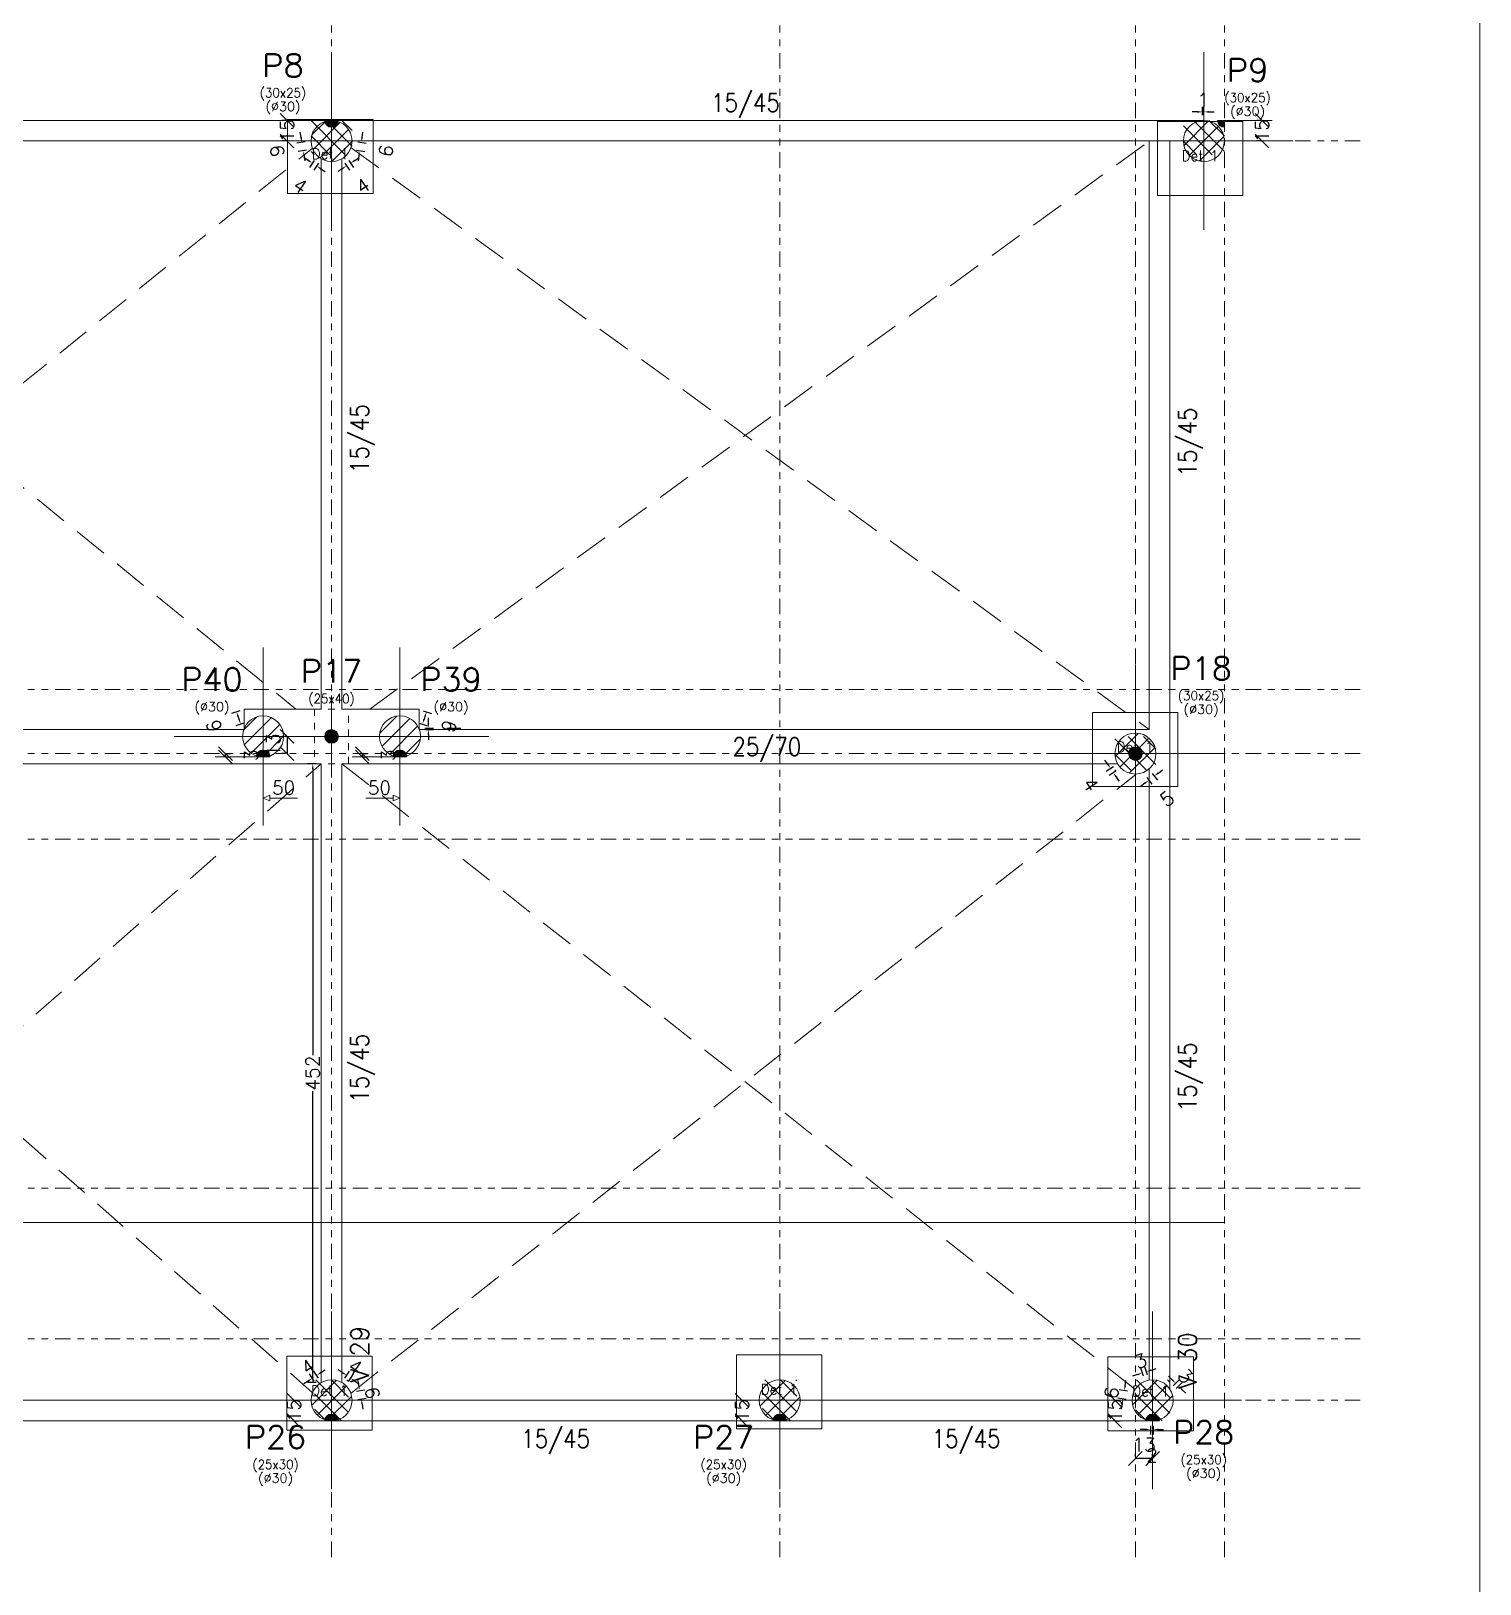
# Model space of a CAD drawing. Header units: metres. Extents: x 0 to 84, y 0 to 59.4.
# Drawn here: x 62.82 to 84, y 16.6 to 39.29 of the extents above; entities that cross this region are included whole.
import ezdxf
from ezdxf.enums import TextEntityAlignment as Align

# ---------------------------------------------------------------- set-up
doc = ezdxf.new("R2010")
doc.units = ezdxf.units.M
for name, pattern in [('CYPE_PUNTO', [0.075, 0, -0.075]), ('CYPE_RAYAPUNTOPUNTO', [0.45, 0.225, -0.075, 0, -0.075, 0, -0.075]), ('TRAZO_HUECO', [0.75, 0.5, -0.25])]:
    doc.linetypes.add(name, pattern=pattern)
doc.layers.get('0').update_dxf_attribs({"lineweight": 0})
for name, color, linetype, lineweight in [('COTA_COTAS', 2, 'Continuous', 0), ('COTA_FORMAS', 3, 'CYPE_RAYAPUNTOPUNTO', 0), ('COTA_TEXTO', 2, 'Continuous', 0), ('CSM_AREA', 5, 'Continuous', 0), ('CSM_LINHAS', 1, 'Continuous', 0), ('LJ_SIMB_ABER', 7, 'Continuous', 0), ('PILAR_BETAO', 2, 'Continuous', 20), ('PILAR_BETAO_APOIADO', 4, 'CYPE_PUNTO', 0), ('PILAR_DIM', 4, 'Continuous', 20), ('PILAR_EIXOS', 1, 'Continuous', 0), ('PILAR_HACH', 4, 'Continuous', 0), ('PILAR_REF', 3, 'Continuous', 20), ('PONTO_FIXO', 1, 'Continuous', 0), ('QUAD_BORDA', 1, 'Continuous', 20), ('QUAD_LIMITES', 2, 'Continuous', 0), ('VIG_DIM_VIGAS', 3, 'Continuous', 15), ('VIG_FACES', 5, 'Continuous', 9), ('VIG_REF_VIGAS', 3, 'Continuous', 15)]:
    doc.layers.add(name, color=color, linetype=linetype, lineweight=lineweight)
doc.styles.add('CYPETXT', font='', dxfattribs={"height": 0.2})
doc.styles.add('CYPETXT_0.3', font='', dxfattribs={"height": 0.2})
doc.styles.get('CYPETXT').set_extended_font_data('romans')
doc.styles.get('CYPETXT_0.3').set_extended_font_data('romans')
doc.dimstyles.new('cype_arrow', dxfattribs={"dimtxt": 0.18, "dimasz": 0.075, "dimexe": 0.075, "dimexo": 0.075, "dimgap": 0, "dimtad": 0, "dimdec": 4, "dimzin": 0, "dimdsep": 46, "dimtxsty": 'CYPETXT_0.3', "dimcen": 0.09, "dimadec": 0, "dimazin": 0, "dimtfac": 1, "dimtdec": 4, "dimtofl": 0, "dimtmove": 2, "dimatfit": 3, "dimfxl": 1, "dimtolj": 1, "dimtzin": 0, "dimarcsym": 0})
doc.dimstyles.new('cype_oblique', dxfattribs={"dimtxt": 0.18, "dimasz": 0.18, "dimexe": 0.075, "dimexo": 0.075, "dimgap": 0, "dimtad": 0, "dimdec": 4, "dimzin": 0, "dimdsep": 46, "dimtxsty": 'CYPETXT_0.3', "dimblk": 'OBLIQUE', "dimtsz": 0.1, "dimcen": 0.09, "dimadec": 0, "dimazin": 0, "dimtfac": 1, "dimtdec": 4, "dimtofl": 0, "dimtmove": 2, "dimatfit": 3, "dimfxl": 1, "dimtolj": 1, "dimtzin": 0, "dimarcsym": 0})

# ---------------------------------------------------------------- blocks, each defined once
blk = doc.blocks.new('Eixos do pilar')
at = {"layer": 'PILAR_EIXOS'}
for p, q in [((0, -0.5), (0, 0.5)), ((-0.5, 0), (0.5, 0))]:
    blk.add_line(p, q, dxfattribs=at)
blk = doc.blocks.new('*D42')
at = {"layer": 'COTA_TEXTO', "color": 0, "lineweight": -2, "transparency": 16777216}
for p, q in [((78.814, 19.502), (78.826, 19.576)), ((78.831, 19.3), (78.708, 19.321)), ((78.851, 19.42), (78.728, 19.441)), ((78.769, 19.234), (78.757, 19.16))]:
    blk.add_line(p, q, dxfattribs=at)
at = {"layer": 'COTA_TEXTO', "color": 0, "transparency": 16777216}
for points in [[(78.757, 19.237), (78.782, 19.232), (78.782, 19.308)], [(78.802, 19.504), (78.826, 19.5), (78.802, 19.428)]]:
    blk.add_solid(points, dxfattribs=at)
at = {"layer": 'Defpoints', "color": 0, "transparency": 16777216}
for p in [(78.802, 19.428), (78.905, 19.288), (78.925, 19.408)]:
    blk.add_point(p, dxfattribs=at)
at = {"layer": 'COTA_TEXTO', "color": 0, "transparency": 16777216, "insert": (78.618, 19.397), "char_height": 0.2, "attachment_point": 5, "rotation": 80.5377, "style": 'CYPETXT_0.3'}
blk.add_mtext('\\A1;6', dxfattribs=at)
blk = doc.blocks.new('*D43')
at = {"layer": 'COTA_TEXTO', "color": 0, "lineweight": -2, "transparency": 16777216}
for p, q in [((79.081, 19.639), (79.042, 19.758)), ((79.141, 19.659), (79.102, 19.778)), ((79.197, 19.73), (79.268, 19.754)), ((78.994, 19.663), (78.923, 19.639))]:
    blk.add_line(p, q, dxfattribs=at)
at = {"layer": 'COTA_TEXTO', "color": 0, "transparency": 16777216}
for points in [[(79.193, 19.742), (79.201, 19.718), (79.125, 19.706)], [(78.99, 19.675), (78.998, 19.651), (79.065, 19.686)]]:
    blk.add_solid(points, dxfattribs=at)
at = {"layer": 'Defpoints', "color": 0, "transparency": 16777216}
for p in [(79.105, 19.568), (79.125, 19.706), (79.165, 19.588)]:
    blk.add_point(p, dxfattribs=at)
at = {"layer": 'COTA_TEXTO', "color": 0, "transparency": 16777216, "insert": (79.04, 19.863), "char_height": 0.2, "attachment_point": 5, "rotation": 18.4349, "style": 'CYPETXT_0.3'}
blk.add_mtext('\\A1;3', dxfattribs=at)
blk = doc.blocks.new('*D44')
at = {"layer": 'COTA_TEXTO', "color": 0, "lineweight": -2, "transparency": 16777216}
for p, q in [((79.13, 28.388), (79.205, 28.288)), ((79.21, 28.448), (79.285, 28.348)), ((79.3, 28.453), (79.36, 28.498)), ((79.1, 28.303), (79.04, 28.258))]:
    blk.add_line(p, q, dxfattribs=at)
at = {"layer": 'COTA_TEXTO', "color": 0, "transparency": 16777216}
for points in [[(79.292, 28.463), (79.307, 28.443), (79.24, 28.408)], [(79.092, 28.313), (79.107, 28.293), (79.16, 28.348)]]:
    blk.add_solid(points, dxfattribs=at)
at = {"layer": 'Defpoints', "color": 0, "transparency": 16777216}
for p in [(79.085, 28.448), (79.165, 28.508), (79.16, 28.348)]:
    blk.add_point(p, dxfattribs=at)
at = {"layer": 'COTA_TEXTO', "color": 0, "transparency": 16777216, "insert": (79.427, 28.076), "char_height": 0.2, "attachment_point": 5, "rotation": 36.8699, "style": 'CYPETXT_0.3'}
blk.add_mtext('\\A1;5', dxfattribs=at)
blk = doc.blocks.new('*D45')
at = {"layer": 'COTA_TEXTO', "color": 0, "lineweight": -2, "transparency": 16777216}
for p, q in [((78.559, 28.581), (78.518, 28.643)), ((78.643, 28.546), (78.539, 28.477)), ((78.683, 28.486), (78.579, 28.417)), ((78.683, 28.396), (78.724, 28.334))]:
    blk.add_line(p, q, dxfattribs=at)
at = {"layer": 'COTA_TEXTO', "color": 0, "transparency": 16777216}
for points in [[(78.57, 28.588), (78.549, 28.574), (78.601, 28.519)], [(78.693, 28.403), (78.672, 28.389), (78.641, 28.459)]]:
    blk.add_solid(points, dxfattribs=at)
at = {"layer": 'Defpoints', "color": 0, "transparency": 16777216}
for p in [(78.601, 28.519), (78.705, 28.588), (78.745, 28.528)]:
    blk.add_point(p, dxfattribs=at)
at = {"layer": 'COTA_TEXTO', "color": 0, "transparency": 16777216, "insert": (78.309, 28.281), "char_height": 0.2, "attachment_point": 5, "rotation": 303.6901, "style": 'CYPETXT_0.3'}
blk.add_mtext('\\A1;4', dxfattribs=at)
blk = doc.blocks.new('*D46')
at = {"layer": 'COTA_TEXTO', "color": 0, "lineweight": -2, "transparency": 16777216}
for p, q in [((67.372, 19.694), (67.31, 19.735)), ((67.407, 19.61), (67.476, 19.714)), ((67.467, 19.57), (67.536, 19.674)), ((67.557, 19.57), (67.619, 19.529))]:
    blk.add_line(p, q, dxfattribs=at)
at = {"layer": 'COTA_TEXTO', "color": 0, "transparency": 16777216}
for points in [[(67.379, 19.704), (67.365, 19.683), (67.434, 19.652)], [(67.564, 19.581), (67.55, 19.56), (67.494, 19.612)]]:
    blk.add_solid(points, dxfattribs=at)
at = {"layer": 'Defpoints', "color": 0, "transparency": 16777216}
for p in [(67.365, 19.548), (67.494, 19.612), (67.425, 19.508)]:
    blk.add_point(p, dxfattribs=at)
at = {"layer": 'COTA_TEXTO', "color": 0, "transparency": 16777216, "insert": (67.561, 19.778), "char_height": 0.2, "attachment_point": 5, "rotation": 326.3099, "style": 'CYPETXT_0.3'}
blk.add_mtext('\\A1;4', dxfattribs=at)
blk = doc.blocks.new('*D47')
at = {"layer": 'COTA_TEXTO', "color": 0, "lineweight": -2, "transparency": 16777216}
for p, q in [((67.616, 19.502), (67.604, 19.576)), ((67.579, 19.42), (67.702, 19.441)), ((67.599, 19.3), (67.722, 19.321)), ((67.661, 19.234), (67.673, 19.16))]:
    blk.add_line(p, q, dxfattribs=at)
at = {"layer": 'COTA_TEXTO', "color": 0, "transparency": 16777216}
for points in [[(67.628, 19.504), (67.604, 19.5), (67.628, 19.428)], [(67.673, 19.237), (67.648, 19.232), (67.648, 19.308)]]:
    blk.add_solid(points, dxfattribs=at)
at = {"layer": 'Defpoints', "color": 0, "transparency": 16777216}
for p in [(67.505, 19.408), (67.525, 19.288), (67.648, 19.308)]:
    blk.add_point(p, dxfattribs=at)
at = {"layer": 'COTA_TEXTO', "color": 0, "transparency": 16777216, "insert": (67.812, 19.397), "char_height": 0.2, "attachment_point": 5, "rotation": 279.4623, "style": 'CYPETXT_0.3'}
blk.add_mtext('\\A1;6', dxfattribs=at)
blk = doc.blocks.new('*D50')
at = {"layer": 'COTA_TEXTO', "color": 0, "lineweight": -2, "transparency": 16777216}
for p, q in [((66.873, 19.57), (66.811, 19.529)), ((66.963, 19.57), (66.894, 19.674)), ((67.023, 19.61), (66.954, 19.714)), ((67.058, 19.694), (67.12, 19.735))]:
    blk.add_line(p, q, dxfattribs=at)
at = {"layer": 'COTA_TEXTO', "color": 0, "transparency": 16777216}
for points in [[(66.866, 19.581), (66.88, 19.56), (66.936, 19.612)], [(67.051, 19.704), (67.065, 19.683), (66.996, 19.652)]]:
    blk.add_solid(points, dxfattribs=at)
at = {"layer": 'Defpoints', "color": 0, "transparency": 16777216}
for p in [(66.996, 19.652), (67.065, 19.548), (67.005, 19.508)]:
    blk.add_point(p, dxfattribs=at)
at = {"layer": 'COTA_TEXTO', "color": 0, "transparency": 16777216, "insert": (66.869, 19.778), "char_height": 0.2, "attachment_point": 5, "rotation": 33.6901, "style": 'CYPETXT_0.3'}
blk.add_mtext('\\A1;4', dxfattribs=at)
blk = doc.blocks.new('*D51')
at = {"layer": 'COTA_TEXTO', "color": 0, "lineweight": -2, "transparency": 16777216}
for p, q in [((66.99, 28.588), (66.865, 28.588)), ((66.94, 28.513), (66.94, 24.329)), ((66.94, 19.623), (66.94, 23.807)), ((66.99, 19.548), (66.865, 19.548))]:
    blk.add_line(p, q, dxfattribs=at)
at = {"layer": 'COTA_TEXTO', "color": 0, "transparency": 16777216}
for points in [[(66.928, 28.513), (66.953, 28.513), (66.94, 28.588)], [(66.928, 19.623), (66.953, 19.623), (66.94, 19.548)]]:
    blk.add_solid(points, dxfattribs=at)
at = {"layer": 'Defpoints', "color": 0, "transparency": 16777216}
for p in [(66.94, 28.588), (67.065, 28.588), (67.065, 19.548)]:
    blk.add_point(p, dxfattribs=at)
at = {"layer": 'COTA_TEXTO', "color": 0, "transparency": 16777216, "insert": (66.94, 24.068), "char_height": 0.2, "attachment_point": 5, "rotation": 90, "style": 'CYPETXT_0.3'}
blk.add_mtext('\\A1;452', dxfattribs=at)
blk = doc.blocks.new('*D123')
at = {"layer": 'COTA_TEXTO', "color": 0, "lineweight": -2, "transparency": 16777216}
for p, q in [((66.873, 37.405), (66.811, 37.447)), ((66.963, 37.405), (66.894, 37.301)), ((67.023, 37.365), (66.954, 37.261)), ((67.058, 37.282), (67.12, 37.241))]:
    blk.add_line(p, q, dxfattribs=at)
at = {"layer": 'COTA_TEXTO', "color": 0, "transparency": 16777216}
for points in [[(66.88, 37.416), (66.866, 37.395), (66.936, 37.364)], [(67.065, 37.293), (67.051, 37.272), (66.996, 37.324)]]:
    blk.add_solid(points, dxfattribs=at)
at = {"layer": 'Defpoints', "color": 0, "transparency": 16777216}
for p in [(67.005, 37.468), (66.936, 37.364), (67.065, 37.428)]:
    blk.add_point(p, dxfattribs=at)
at = {"layer": 'COTA_TEXTO', "color": 0, "transparency": 16777216, "insert": (66.758, 37.032), "char_height": 0.2, "attachment_point": 5, "rotation": 326.3099, "style": 'CYPETXT_0.3'}
blk.add_mtext('\\A1;4', dxfattribs=at)
blk = doc.blocks.new('*D124')
at = {"layer": 'COTA_TEXTO', "color": 0, "lineweight": -2, "transparency": 16777216}
for p, q in [((66.831, 37.676), (66.708, 37.655)), ((66.769, 37.741), (66.757, 37.815)), ((66.851, 37.556), (66.728, 37.535)), ((66.814, 37.473), (66.826, 37.399))]:
    blk.add_line(p, q, dxfattribs=at)
at = {"layer": 'COTA_TEXTO', "color": 0, "transparency": 16777216}
for points in [[(66.782, 37.743), (66.757, 37.739), (66.782, 37.667)], [(66.826, 37.475), (66.802, 37.471), (66.802, 37.547)]]:
    blk.add_solid(points, dxfattribs=at)
at = {"layer": 'Defpoints', "color": 0, "transparency": 16777216}
for p in [(66.782, 37.667), (66.905, 37.688), (66.925, 37.568)]:
    blk.add_point(p, dxfattribs=at)
at = {"layer": 'COTA_TEXTO', "color": 0, "transparency": 16777216, "insert": (66.419, 37.545), "char_height": 0.2, "attachment_point": 5, "rotation": 279.4623, "style": 'CYPETXT_0.3'}
blk.add_mtext('\\A1;6', dxfattribs=at)
blk = doc.blocks.new('*D127')
at = {"layer": 'COTA_TEXTO', "color": 0, "lineweight": -2, "transparency": 16777216}
for p, q in [((65.874, 29.364), (65.755, 29.325)), ((65.863, 29.24), (65.85, 29.277)), ((65.934, 29.184), (65.815, 29.145))]:
    blk.add_line(p, q, dxfattribs=at)
at = {"layer": 'COTA_TEXTO', "color": 0, "transparency": 16777216}
for points in [[(65.862, 29.281), (65.838, 29.273), (65.826, 29.348)], [(65.875, 29.243), (65.851, 29.236), (65.886, 29.168)]]:
    blk.add_solid(points, dxfattribs=at)
at = {"layer": 'Defpoints', "color": 0, "transparency": 16777216}
for p in [(65.826, 29.348), (65.945, 29.388), (66.005, 29.208)]:
    blk.add_point(p, dxfattribs=at)
at = {"layer": 'COTA_TEXTO', "color": 0, "transparency": 16777216, "insert": (65.498, 29.139), "char_height": 0.2, "attachment_point": 5, "rotation": 288.4349, "style": 'CYPETXT_0.3'}
blk.add_mtext('\\A1;9', dxfattribs=at)
blk = doc.blocks.new('*D130')
at = {"layer": 'COTA_TEXTO', "color": 0, "lineweight": -2, "transparency": 16777216}
for p, q in [((67.599, 37.676), (67.722, 37.655)), ((67.661, 37.741), (67.673, 37.815)), ((67.579, 37.556), (67.702, 37.535)), ((67.616, 37.473), (67.604, 37.399))]:
    blk.add_line(p, q, dxfattribs=at)
at = {"layer": 'COTA_TEXTO', "color": 0, "transparency": 16777216}
for points in [[(67.648, 37.743), (67.673, 37.739), (67.648, 37.667)], [(67.604, 37.475), (67.628, 37.471), (67.628, 37.547)]]:
    blk.add_solid(points, dxfattribs=at)
at = {"layer": 'Defpoints', "color": 0, "transparency": 16777216}
for p in [(67.525, 37.688), (67.505, 37.568), (67.628, 37.547)]:
    blk.add_point(p, dxfattribs=at)
at = {"layer": 'COTA_TEXTO', "color": 0, "transparency": 16777216, "insert": (68.011, 37.545), "char_height": 0.2, "attachment_point": 5, "rotation": 80.5377, "style": 'CYPETXT_0.3'}
blk.add_mtext('\\A1;6', dxfattribs=at)
blk = doc.blocks.new('*D131')
at = {"layer": 'COTA_TEXTO', "color": 0, "lineweight": -2, "transparency": 16777216}
for p, q in [((67.557, 37.405), (67.619, 37.447)), ((67.372, 37.282), (67.31, 37.241)), ((67.407, 37.365), (67.476, 37.261)), ((67.467, 37.405), (67.536, 37.301))]:
    blk.add_line(p, q, dxfattribs=at)
at = {"layer": 'COTA_TEXTO', "color": 0, "transparency": 16777216}
for points in [[(67.365, 37.293), (67.379, 37.272), (67.434, 37.324)], [(67.55, 37.416), (67.564, 37.395), (67.494, 37.364)]]:
    blk.add_solid(points, dxfattribs=at)
at = {"layer": 'Defpoints', "color": 0, "transparency": 16777216}
for p in [(67.425, 37.468), (67.365, 37.428), (67.434, 37.324)]:
    blk.add_point(p, dxfattribs=at)
at = {"layer": 'COTA_TEXTO', "color": 0, "transparency": 16777216, "insert": (67.672, 37.032), "char_height": 0.2, "attachment_point": 5, "rotation": 33.6901, "style": 'CYPETXT_0.3'}
blk.add_mtext('\\A1;4', dxfattribs=at)
blk = doc.blocks.new('*D132')
at = {"layer": 'COTA_TEXTO', "color": 0, "lineweight": -2, "transparency": 16777216}
for p, q in [((68.556, 29.364), (68.675, 29.325)), ((68.58, 29.277), (68.567, 29.24)), ((68.496, 29.184), (68.615, 29.145))]:
    blk.add_line(p, q, dxfattribs=at)
at = {"layer": 'COTA_TEXTO', "color": 0, "transparency": 16777216}
for points in [[(68.568, 29.281), (68.592, 29.273), (68.604, 29.348)], [(68.555, 29.243), (68.579, 29.236), (68.544, 29.168)]]:
    blk.add_solid(points, dxfattribs=at)
at = {"layer": 'Defpoints', "color": 0, "transparency": 16777216}
for p in [(68.485, 29.388), (68.425, 29.208), (68.544, 29.168)]:
    blk.add_point(p, dxfattribs=at)
at = {"layer": 'COTA_TEXTO', "color": 0, "transparency": 16777216, "insert": (68.932, 29.139), "char_height": 0.2, "attachment_point": 5, "rotation": 71.5651, "style": 'CYPETXT_0.3'}
blk.add_mtext('\\A1;9', dxfattribs=at)
blk = doc.blocks.new('*D133')
at = {"layer": 'COTA_TEXTO', "color": 0, "lineweight": -2, "transparency": 16777216}
for p, q in [((68.58, 29.107895), (68.705, 29.107895)), ((68.58, 29.087895), (68.705, 29.087895)), ((68.63, 29.182895), (68.63, 29.257895)), ((68.63, 29.012895), (68.63, 28.937895))]:
    blk.add_line(p, q, dxfattribs=at)
at = {"layer": 'COTA_TEXTO', "color": 0, "transparency": 16777216}
for points in [[(68.6175, 29.182895), (68.6425, 29.182895), (68.63, 29.107895)], [(68.6175, 29.012895), (68.6425, 29.012895), (68.63, 29.087895)]]:
    blk.add_solid(points, dxfattribs=at)
at = {"layer": 'Defpoints', "color": 0, "transparency": 16777216}
for p in [(68.505, 29.107895), (68.505, 29.087895), (68.63, 29.087895)]:
    blk.add_point(p, dxfattribs=at)
at = {"layer": 'COTA_TEXTO', "color": 0, "transparency": 16777216, "insert": (69.005, 29.097895), "char_height": 0.2, "attachment_point": 5, "rotation": 90, "style": 'CYPETXT_0.3'}
blk.add_mtext('\\A1;1', dxfattribs=at)
blk = doc.blocks.new('*D142')
at = {"layer": 'COTA_TEXTO', "color": 0, "lineweight": -2, "transparency": 16777216}
for p, q in [((79.11, 18.863), (79.035, 18.863)), ((79.185, 18.913), (79.185, 18.788)), ((79.225, 18.913), (79.225, 18.788)), ((79.3, 18.863), (79.375, 18.863))]:
    blk.add_line(p, q, dxfattribs=at)
at = {"layer": 'COTA_TEXTO', "color": 0, "transparency": 16777216}
for points in [[(79.11, 18.875), (79.11, 18.85), (79.185, 18.863)], [(79.3, 18.875), (79.3, 18.85), (79.225, 18.863)]]:
    blk.add_solid(points, dxfattribs=at)
at = {"layer": 'Defpoints', "color": 0, "transparency": 16777216}
for p in [(79.185, 18.988), (79.225, 18.988), (79.225, 18.863)]:
    blk.add_point(p, dxfattribs=at)
at = {"layer": 'COTA_TEXTO', "color": 0, "transparency": 16777216, "insert": (79.205, 18.485), "char_height": 0.2, "attachment_point": 5, "style": 'CYPETXT_0.3'}
blk.add_mtext('\\A1;2', dxfattribs=at)
blk = doc.blocks.new('*D143')
at = {"layer": 'COTA_TEXTO', "color": 0, "lineweight": -2, "transparency": 16777216}
for p, q in [((79.5, 19.589), (79.447, 19.642)), ((79.518, 19.501), (79.606, 19.589)), ((79.558, 19.461), (79.646, 19.549)), ((79.646, 19.443), (79.699, 19.39))]:
    blk.add_line(p, q, dxfattribs=at)
at = {"layer": 'COTA_TEXTO', "color": 0, "transparency": 16777216}
for points in [[(79.509, 19.598), (79.492, 19.58), (79.553, 19.536)], [(79.655, 19.452), (79.638, 19.434), (79.593, 19.496)]]:
    blk.add_solid(points, dxfattribs=at)
at = {"layer": 'Defpoints', "color": 0, "transparency": 16777216}
for p in [(79.553, 19.536), (79.465, 19.448), (79.505, 19.408)]:
    blk.add_point(p, dxfattribs=at)
at = {"layer": 'COTA_TEXTO', "color": 0, "transparency": 16777216, "insert": (79.698, 19.641), "char_height": 0.2, "attachment_point": 5, "rotation": 315, "style": 'CYPETXT_0.3'}
blk.add_mtext('\\A1;3', dxfattribs=at)
blk = doc.blocks.new('*D144')
at = {"layer": 'COTA_TEXTO', "color": 0, "lineweight": -2, "transparency": 16777216}
for p, q in [((79.945, 38.062895), (79.945, 38.187895)), ((79.965, 38.062895), (79.965, 38.187895)), ((79.87, 38.112895), (79.795, 38.112895)), ((80.04, 38.112895), (80.115, 38.112895))]:
    blk.add_line(p, q, dxfattribs=at)
at = {"layer": 'COTA_TEXTO', "color": 0, "transparency": 16777216}
for points in [[(79.87, 38.125395), (79.87, 38.100395), (79.945, 38.112895)], [(80.04, 38.125395), (80.04, 38.100395), (79.965, 38.112895)]]:
    blk.add_solid(points, dxfattribs=at)
at = {"layer": 'Defpoints', "color": 0, "transparency": 16777216}
for p in [(79.945, 38.112895), (79.945, 37.987895), (79.965, 37.987895)]:
    blk.add_point(p, dxfattribs=at)
at = {"layer": 'COTA_TEXTO', "color": 0, "transparency": 16777216, "insert": (79.955, 38.287895), "char_height": 0.2, "attachment_point": 5, "style": 'CYPETXT_0.3'}
blk.add_mtext('\\A1;1', dxfattribs=at)
blk = doc.blocks.new('Ponto fixo Cantos')
at = {"layer": 'PONTO_FIXO'}
h = blk.add_hatch(color=256, dxfattribs=at)
edge = h.paths.add_edge_path(flags=0)
edge.add_line((0, 0), (0.001, 0))
edge.add_arc((0, 0), 0.001, 0, 90)
edge.add_line((0, 0.001), (0, 0))
for p, q in [((0, 0.001), (0, 0)), ((0, 0), (0.001, 0))]:
    blk.add_line(p, q, dxfattribs=at)
blk.add_arc((0, 0), 0.001, 0, 90, dxfattribs=at)
blk = doc.blocks.new('*D156')
at = {"layer": 'COTA_COTAS', "color": 0, "lineweight": -2, "transparency": 16777216}
for p, q in [((80.915, 37.888), (80.715, 38.088)), ((80.79, 37.988), (80.74, 37.988)), ((80.815, 37.988), (80.815, 37.988)), ((80.915, 37.588), (80.715, 37.788)), ((80.79, 37.688), (80.74, 37.688)), ((80.815, 37.688), (80.815, 37.688))]:
    blk.add_line(p, q, dxfattribs=at)
at = {"layer": 'Defpoints', "color": 0, "transparency": 16777216}
for p in [(80.865, 37.988), (80.815, 37.688), (80.865, 37.688)]:
    blk.add_point(p, dxfattribs=at)
at = {"layer": 'COTA_COTAS', "color": 0, "transparency": 16777216, "insert": (80.815, 37.838), "char_height": 0.2, "attachment_point": 5, "rotation": 90, "style": 'CYPETXT_0.3'}
blk.add_mtext('\\A1;15', dxfattribs=at)
blk = doc.blocks.new('_OBLIQUE')
at = {"color": 0, "linetype": 'ByBlock', "lineweight": -2}
blk.add_line((-0.5, -0.5), (0.5, 0.5), dxfattribs=at)
blk = doc.blocks.new('Ponto fixo face')
at = {"layer": 'PONTO_FIXO'}
h = blk.add_hatch(color=256, dxfattribs=at)
edge = h.paths.add_edge_path(flags=0)
edge.add_line((0, 0), (0.001, 0))
edge.add_arc((0, 0), 0.001, 0, 180)
edge.add_line((-0.001, 0), (0, 0))
for p, q in [((-0.001, 0), (0, 0)), ((0, 0), (0.001, 0))]:
    blk.add_line(p, q, dxfattribs=at)
blk.add_arc((0, 0), 0.001, 0, 180, dxfattribs=at)
blk = doc.blocks.new('*D166')
at = {"layer": 'COTA_COTAS', "color": 0, "lineweight": -2, "transparency": 16777216}
for p, q in [((66.665, 37.888), (66.465, 38.088)), ((66.54, 37.988), (66.49, 37.988)), ((66.565, 37.988), (66.565, 37.988)), ((66.665, 37.588), (66.465, 37.788)), ((66.54, 37.688), (66.49, 37.688)), ((66.565, 37.688), (66.565, 37.688))]:
    blk.add_line(p, q, dxfattribs=at)
at = {"layer": 'Defpoints', "color": 0, "transparency": 16777216}
for p in [(66.615, 37.988), (66.565, 37.688), (66.615, 37.688)]:
    blk.add_point(p, dxfattribs=at)
at = {"layer": 'COTA_COTAS', "color": 0, "transparency": 16777216, "insert": (66.565, 37.838), "char_height": 0.2, "attachment_point": 5, "rotation": 90, "style": 'CYPETXT_0.3'}
blk.add_mtext('\\A1;15', dxfattribs=at)
blk = doc.blocks.new('*D169')
at = {"layer": 'COTA_COTAS', "color": 0, "lineweight": -2, "transparency": 16777216}
for p, q in [((78.865, 18.337895), (79.065, 18.537895)), ((78.965, 18.462895), (78.965, 18.512895)), ((79.215, 18.437895), (78.965, 18.437895)), ((79.115, 18.337895), (79.315, 18.537895)), ((79.215, 18.462895), (79.215, 18.512895))]:
    blk.add_line(p, q, dxfattribs=at)
at = {"layer": 'Defpoints', "color": 0, "transparency": 16777216}
for p in [(78.965, 18.437895), (78.965, 18.387895), (79.215, 18.387895)]:
    blk.add_point(p, dxfattribs=at)
at = {"layer": 'COTA_COTAS', "color": 0, "transparency": 16777216, "insert": (79.09, 18.637895), "char_height": 0.2, "attachment_point": 5, "style": 'CYPETXT_0.3'}
blk.add_mtext('\\A1;13', dxfattribs=at)
blk = doc.blocks.new('*D170')
at = {"layer": 'COTA_COTAS', "color": 0, "lineweight": -2, "transparency": 16777216}
for p, q in [((78.765, 19.188), (78.565, 19.388)), ((78.665, 19.288), (78.665, 19.288)), ((78.69, 19.288), (78.74, 19.288)), ((78.765, 18.888), (78.565, 19.088)), ((78.665, 18.988), (78.665, 18.988)), ((78.69, 18.988), (78.74, 18.988))]:
    blk.add_line(p, q, dxfattribs=at)
at = {"layer": 'Defpoints', "color": 0, "transparency": 16777216}
for p in [(78.615, 19.288), (78.665, 19.288), (78.615, 18.988)]:
    blk.add_point(p, dxfattribs=at)
at = {"layer": 'COTA_COTAS', "color": 0, "transparency": 16777216, "insert": (78.665, 19.138), "char_height": 0.2, "attachment_point": 5, "rotation": 90, "style": 'CYPETXT_0.3'}
blk.add_mtext('\\A1;15', dxfattribs=at)
blk = doc.blocks.new('*D171')
at = {"layer": 'COTA_COTAS', "color": 0, "lineweight": -2, "transparency": 16777216}
for p, q in [((73.315, 19.188), (73.115, 19.388)), ((73.215, 19.288), (73.215, 19.288)), ((73.24, 19.288), (73.29, 19.288)), ((73.315, 18.888), (73.115, 19.088)), ((73.215, 18.988), (73.215, 18.988)), ((73.24, 18.988), (73.29, 18.988))]:
    blk.add_line(p, q, dxfattribs=at)
at = {"layer": 'Defpoints', "color": 0, "transparency": 16777216}
for p in [(73.165, 19.288), (73.215, 19.288), (73.165, 18.988)]:
    blk.add_point(p, dxfattribs=at)
at = {"layer": 'COTA_COTAS', "color": 0, "transparency": 16777216, "insert": (73.215, 19.138), "char_height": 0.2, "attachment_point": 5, "rotation": 90, "style": 'CYPETXT_0.3'}
blk.add_mtext('\\A1;15', dxfattribs=at)
blk = doc.blocks.new('*D172')
at = {"layer": 'COTA_COTAS', "color": 0, "lineweight": -2, "transparency": 16777216}
for p, q in [((66.765, 19.188), (66.565, 19.388)), ((66.665, 19.288), (66.665, 19.288)), ((66.69, 19.288), (66.74, 19.288)), ((66.765, 18.888), (66.565, 19.088)), ((66.665, 18.988), (66.665, 18.988)), ((66.69, 18.988), (66.74, 18.988))]:
    blk.add_line(p, q, dxfattribs=at)
at = {"layer": 'Defpoints', "color": 0, "transparency": 16777216}
for p in [(66.615, 19.288), (66.665, 19.288), (66.615, 18.988)]:
    blk.add_point(p, dxfattribs=at)
at = {"layer": 'COTA_COTAS', "color": 0, "transparency": 16777216, "insert": (66.665, 19.138), "char_height": 0.2, "attachment_point": 5, "rotation": 90, "style": 'CYPETXT_0.3'}
blk.add_mtext('\\A1;15', dxfattribs=at)
blk = doc.blocks.new('Ponto fixo Centro')
at = {"layer": 'PONTO_FIXO'}
h = blk.add_hatch(color=256, dxfattribs=at)
edge = h.paths.add_edge_path(flags=0)
edge.add_arc((0, 0), 0.001, 0, 360)
blk.add_circle((0, 0), 0.001, dxfattribs=at)
blk = doc.blocks.new('*D180')
at = {"layer": 'COTA_COTAS', "color": 0, "lineweight": -2, "transparency": 16777216}
for p, q in [((66.665, 28.887895), (66.465, 29.087895)), ((66.665, 28.637895), (66.465, 28.837895)), ((66.54, 28.987895), (66.49, 28.987895)), ((66.565, 28.987895), (66.565, 28.737895)), ((66.54, 28.737895), (66.49, 28.737895))]:
    blk.add_line(p, q, dxfattribs=at)
at = {"layer": 'Defpoints', "color": 0, "transparency": 16777216}
for p in [(66.615, 28.987895), (66.565, 28.737895), (66.615, 28.737895)]:
    blk.add_point(p, dxfattribs=at)
at = {"layer": 'COTA_COTAS', "color": 0, "transparency": 16777216, "insert": (66.365, 28.862895), "char_height": 0.2, "attachment_point": 5, "rotation": 90, "style": 'CYPETXT_0.3'}
blk.add_mtext('\\A1;13', dxfattribs=at)
blk = doc.blocks.new('*D187')
at = {"layer": 'COTA_COTAS', "color": 0, "lineweight": -2, "transparency": 16777216}
for p, q in [((67.765, 28.638), (67.565, 28.838)), ((67.765, 28.588), (67.565, 28.788)), ((67.665, 28.688), (67.665, 28.738)), ((67.69, 28.738), (67.74, 28.738)), ((67.69, 28.688), (67.74, 28.688))]:
    blk.add_line(p, q, dxfattribs=at)
at = {"layer": 'Defpoints', "color": 0, "transparency": 16777216}
for p in [(67.615, 28.738), (67.615, 28.688), (67.665, 28.738)]:
    blk.add_point(p, dxfattribs=at)
at = {"layer": 'COTA_COTAS', "color": 0, "transparency": 16777216, "insert": (68.043, 28.713), "char_height": 0.2, "attachment_point": 5, "rotation": 90, "style": 'CYPETXT_0.3'}
blk.add_mtext('\\A1;3', dxfattribs=at)
blk = doc.blocks.new('*D188')
at = {"layer": 'COTA_COTAS', "color": 0, "lineweight": -2, "transparency": 16777216}
for p, q in [((65.765, 28.638), (65.565, 28.838)), ((65.765, 28.588), (65.565, 28.788)), ((65.665, 28.688), (65.665, 28.738)), ((65.69, 28.738), (65.74, 28.738)), ((65.69, 28.688), (65.74, 28.688))]:
    blk.add_line(p, q, dxfattribs=at)
at = {"layer": 'Defpoints', "color": 0, "transparency": 16777216}
for p in [(65.615, 28.738), (65.615, 28.688), (65.665, 28.738)]:
    blk.add_point(p, dxfattribs=at)
at = {"layer": 'COTA_COTAS', "color": 0, "transparency": 16777216, "insert": (66.043, 28.713), "char_height": 0.2, "attachment_point": 5, "rotation": 90, "style": 'CYPETXT_0.3'}
blk.add_mtext('\\A1;3', dxfattribs=at)

msp = doc.modelspace()

# ---------------------------------------------------------------- linework, layer by layer
at = {"layer": 'COTA_COTAS'}
for p, q in [((67.215, 37.98789), (66.515, 37.98789)), ((80.265, 37.98789), (80.965, 37.98789)), ((67.215, 28.9879), (66.515, 28.9879)), ((66.215, 28.6879), (65.515, 28.6879)), ((66.215, 28.6879), (66.215, 27.9879)), ((68.215, 28.6879), (67.515, 28.6879)), ((68.215, 28.6879), (68.215, 27.9879)), ((67.215, 18.98789), (66.515, 18.98789)), ((73.765, 18.98789), (73.065, 18.98789)), ((79.215, 18.98789), (78.515, 18.98789)), ((79.215, 18.98789), (79.215, 18.28789))]:
    msp.add_line(p, q, dxfattribs=at)
for points in [[(66.715, 28.0879), (66.315, 28.0879), (66.315, 28.1279), (66.215, 28.0879), (66.315, 28.0479), (66.315, 28.0879)], [(67.715, 28.0879), (68.115, 28.0879), (68.115, 28.0479), (68.215, 28.0879), (68.115, 28.1279), (68.115, 28.0879)]]:
    msp.add_lwpolyline(points, dxfattribs=at)
at = {"layer": 'COTA_FORMAS'}
for p, q in [((67.215, 16.99789), (67.215, 40.9879)), ((73.765, 16.99789), (73.765, 40.9879)), ((78.965, 16.99789), (78.965, 40.9879)), ((80.265, 16.99789), (80.265, 40.9879)), ((2.275, 37.68789), (82.265, 37.68789)), ((2.275, 29.67589), (82.265, 29.67589)), ((2.275, 28.7379), (82.265, 28.7379)), ((2.275, 27.4879), (82.265, 27.4879)), ((2.275, 22.38789), (82.265, 22.38789)), ((2.275, 20.1879), (82.265, 20.1879)), ((2.275, 19.28789), (82.265, 19.28789))]:
    msp.add_line(p, q, dxfattribs=at)
at = {"layer": 'CSM_AREA', "lineweight": 9}
for points in [[(66.571, 36.91989), (67.821, 36.91989), (67.821, 38.00189), (66.571, 38.00189), (66.571, 36.91989)], [(79.285, 36.8919), (80.535, 36.8919), (80.535, 37.97389), (79.285, 37.97389), (79.285, 36.8919)], [(78.335, 28.25589), (79.585, 28.25589), (79.585, 29.33789), (78.335, 29.33789), (78.335, 28.25589)], [(66.561, 18.8499), (67.811, 18.8499), (67.811, 19.9319), (66.561, 19.9319), (66.561, 18.8499)], [(73.133, 18.86989), (74.383, 18.86989), (74.383, 19.9519), (73.133, 19.9519), (73.133, 18.86989)], [(78.563, 18.8419), (79.813, 18.8419), (79.813, 19.9239), (78.563, 19.9239), (78.563, 18.8419)]]:
    msp.add_lwpolyline(points, close=True, dxfattribs=at)
at = {"layer": 'CSM_LINHAS', "lineweight": 9}
for p, q in [((67.215, 37.68789), (67.215, 38.9879)), ((79.965, 37.68789), (79.965, 38.9879)), ((67.215, 37.68789), (65.915, 37.68789)), ((67.215, 37.68789), (68.515, 37.68789)), ((67.215, 37.68789), (67.215, 36.38789)), ((79.965, 37.68789), (78.665, 37.68789)), ((79.965, 37.68789), (81.265, 37.68789)), ((79.965, 37.68789), (79.965, 36.38789)), ((66.215, 28.9879), (66.215, 30.2879)), ((68.215, 28.9879), (68.215, 30.2879)), ((78.965, 28.7379), (78.965, 30.0379)), ((66.215, 28.9879), (64.915, 28.9879)), ((66.215, 28.9879), (67.515, 28.9879)), ((66.215, 28.9879), (66.215, 27.6879)), ((68.215, 28.9879), (66.915, 28.9879)), ((68.215, 28.9879), (69.515, 28.9879)), ((68.215, 28.9879), (68.215, 27.6879)), ((78.965, 28.7379), (77.665, 28.7379)), ((78.965, 28.7379), (80.265, 28.7379)), ((78.965, 28.7379), (78.965, 27.43789)), ((13.7729, 21.8879), (80.265, 21.8879)), ((67.215, 19.28789), (67.215, 20.5879)), ((73.765, 19.28789), (73.765, 20.5879)), ((79.215, 19.28789), (79.215, 20.5879)), ((67.215, 19.28789), (65.915, 19.28789)), ((67.215, 19.28789), (68.515, 19.28789)), ((67.215, 19.28789), (67.215, 17.98789)), ((73.765, 19.28789), (72.465, 19.28789)), ((73.765, 19.28789), (75.065, 19.28789)), ((73.765, 19.28789), (73.765, 17.98789)), ((79.215, 19.28789), (77.915, 19.28789)), ((79.215, 19.28789), (80.515, 19.28789)), ((79.215, 19.28789), (79.215, 17.98789))]:
    msp.add_line(p, q, dxfattribs=at)
at = {"layer": 'LJ_SIMB_ABER', "linetype": 'TRAZO_HUECO'}
for p, q in [((67.77663, 29.3879), (79.165, 37.68788)), ((56.50888, 37.65229), (66.69523, 29.3879)), ((56.83477, 29.3879), (66.93078, 37.579)), ((67.50114, 37.58866), (79.165, 29.08789)), ((56.465, 28.58789), (66.93228, 19.40433)), ((56.69246, 19.48746), (67.065, 28.58789)), ((67.365, 28.58789), (78.96141, 19.44835)), ((67.49975, 19.3941), (78.96797, 28.43261))]:
    msp.add_line(p, q, dxfattribs=at)
at = {"layer": 'PILAR_BETAO'}
for centre in [(67.215, 37.68789), (79.965, 37.68789), (66.215, 28.9879), (68.215, 28.9879), (78.965, 28.7379), (67.215, 19.28789), (73.765, 19.28789), (79.215, 19.28789)]:
    msp.add_circle(centre, 0.3, dxfattribs=at)
at = {"layer": 'PILAR_BETAO_APOIADO'}
msp.add_lwpolyline([(66.965, 28.58789), (67.465, 28.58789), (67.465, 29.3879), (66.965, 29.3879), (66.965, 28.58789)], close=True, dxfattribs=at)
at = {"layer": 'PILAR_HACH'}
for p, q in [((67.41482, 37.4879), (66.915, 37.98772)), ((66.92891, 37.77571), (67.12719, 37.97399)), ((66.94487, 37.56539), (67.33751, 37.95803)), ((67.515, 37.61399), (67.1411, 37.98789)), ((67.515, 37.84027), (67.36737, 37.98789)), ((80.08618, 37.4879), (79.665, 37.90907)), ((79.67508, 37.62425), (80.02865, 37.97781)), ((79.75548, 37.47837), (80.17452, 37.89742)), ((80.265, 37.53535), (79.81245, 37.98789)), ((80.265, 37.76162), (80.03873, 37.98789)), ((67.18855, 37.4879), (66.915, 37.76145)), ((67.0468, 37.44105), (67.46185, 37.8561)), ((67.22085, 37.38882), (67.51407, 37.68205)), ((79.8599, 37.4879), (79.665, 37.6828)), ((79.90135, 37.39798), (80.25492, 37.75154)), ((66.96228, 37.4879), (66.915, 37.53517)), ((65.93234, 29.08582), (66.11708, 29.27056)), ((67.9233, 29.04031), (68.16259, 29.27959)), ((65.94261, 28.86981), (66.33308, 29.26028)), ((66.04237, 28.7433), (66.45959, 29.16052)), ((67.95492, 28.84566), (68.35724, 29.24797)), ((68.06653, 28.73099), (68.4719, 29.13636)), ((66.21348, 28.68813), (66.51476, 28.98941)), ((68.25624, 28.69443), (68.50847, 28.94665)), ((79.13011, 28.4879), (78.665, 28.95301)), ((78.67092, 28.7005), (79.0024, 29.03197)), ((78.74028, 28.54358), (79.15932, 28.96262)), ((79.265, 28.57928), (78.85639, 28.9879)), ((78.87511, 28.45213), (79.25076, 28.82779)), ((79.265, 28.80556), (79.08266, 28.9879)), ((78.90384, 28.4879), (78.665, 28.72674)), ((78.67757, 28.4879), (78.665, 28.50046)), ((66.92602, 19.21833), (67.28456, 19.57688)), ((67.465, 19.10951), (66.98662, 19.58789)), ((67.465, 19.33579), (67.21289, 19.58789)), ((67.465, 19.56206), (67.43916, 19.58789)), ((73.47765, 19.20801), (73.84488, 19.57524)), ((74.015, 19.12146), (73.54857, 19.58789)), ((74.015, 19.34774), (73.77484, 19.58789)), ((74.015, 19.57401), (74.00112, 19.58789)), ((78.925, 19.22478), (79.27811, 19.5779)), ((79.465, 19.10204), (78.97915, 19.58789)), ((79.465, 19.32832), (79.20542, 19.58789)), ((79.465, 19.55459), (79.4317, 19.58789)), ((67.36034, 18.98789), (66.965, 19.38324)), ((67.00891, 19.07495), (67.42795, 19.49399)), ((67.15727, 18.99704), (67.50586, 19.34562)), ((73.92229, 18.98789), (73.515, 19.39519)), ((73.56488, 19.06897), (73.98392, 19.48801)), ((73.71759, 18.99541), (74.05749, 19.33531)), ((79.35287, 18.98789), (78.965, 19.37577)), ((79.00517, 19.07868), (79.42421, 19.49772)), ((79.15082, 18.99806), (79.50484, 19.35207)), ((67.13407, 18.98789), (66.965, 19.15696)), ((73.69602, 18.98789), (73.515, 19.16891)), ((79.1266, 18.98789), (78.965, 19.14949))]:
    msp.add_line(p, q, dxfattribs=at)
at = {"layer": 'QUAD_BORDA'}
msp.add_lwpolyline([(0, 0), (84, 0), (84, 59.4), (0, 59.4), (0, 0)], close=True, dxfattribs=at)
at = {"layer": 'QUAD_LIMITES'}
msp.add_lwpolyline([(0, 0), (84, 0), (84, 59.4), (0, 59.4), (0, 0)], close=True, dxfattribs=at)
at = {"layer": 'VIG_FACES'}
for p, q in [((56.2181, 37.98788), (67.2119, 37.98788)), ((79.315, 37.98788), (67.2181, 37.98788)), ((79.9619, 37.98788), (79.315, 37.98788)), ((56.515, 37.68788), (66.915, 37.68788)), ((79.165, 37.68788), (67.515, 37.68788)), ((79.165, 37.68788), (79.165, 29.08789)), ((79.465, 37.68788), (79.465, 28.7379)), ((79.665, 37.68788), (79.465, 37.68788)), ((67.065, 29.3879), (67.065, 37.42809)), ((67.365, 29.3879), (67.365, 37.42809)), ((65.93646, 29.3879), (66.965, 29.3879)), ((65.93646, 29.3879), (65.93646, 29.08789)), ((67.465, 29.3879), (68.49354, 29.3879)), ((68.49354, 29.3879), (68.49354, 29.08789)), ((65.93646, 29.08789), (57.49354, 29.08789)), ((79.165, 29.08789), (68.49354, 29.08789)), ((79.465, 19.45373), (79.465, 28.7379)), ((66.21498, 28.58789), (57.21502, 28.58789)), ((66.21498, 28.58789), (66.965, 28.58789)), ((67.065, 28.58789), (67.065, 19.5477)), ((67.365, 28.58789), (67.365, 19.5477)), ((67.465, 28.58789), (68.21501, 28.58789)), ((78.70519, 28.58789), (68.21501, 28.58789)), ((79.165, 19.5837), (79.165, 28.51429)), ((56.765, 19.28789), (66.915, 19.28789)), ((67.515, 19.28789), (73.465, 19.28789)), ((74.065, 19.28789), (78.915, 19.28789)), ((56.465, 18.98789), (67.215, 18.98789)), ((67.215, 18.98789), (73.765, 18.98789)), ((73.765, 18.98789), (79.215, 18.98789))]:
    msp.add_line(p, q, dxfattribs=at)

# ---------------------------------------------------------------- block references
at = {"layer": 'PILAR_EIXOS', "zscale": 2}
for p in [(67.215, 37.68789), (79.965, 37.68789), (66.215, 28.9879), (68.215, 28.9879), (78.965, 28.7379), (67.215, 19.28789), (73.765, 19.28789), (79.215, 19.28789)]:
    msp.add_blockref('Eixos do pilar', p, dxfattribs=at)
at = {"layer": 'PILAR_EIXOS', "xscale": 0.9000000000000001, "yscale": 1.199999999999999, "zscale": 2}
msp.add_blockref('Eixos do pilar', (67.215, 28.9879), dxfattribs=at)
at = {"layer": 'PONTO_FIXO', "xscale": 100, "yscale": 100, "zscale": 100, "rotation": 180}
for name, p in [('Ponto fixo face', (67.215, 37.98789)), ('Ponto fixo Cantos', (80.265, 37.98789))]:
    msp.add_blockref(name, p, dxfattribs=at)
at = {"layer": 'PONTO_FIXO', "xscale": 100, "yscale": 100, "zscale": 100}
for name, p in [('Ponto fixo Centro', (67.215, 28.9879)), ('Ponto fixo Centro', (78.965, 28.7379)), ('Ponto fixo face', (66.215, 28.6879)), ('Ponto fixo face', (68.215, 28.6879)), ('Ponto fixo face', (67.215, 18.98789)), ('Ponto fixo face', (73.765, 18.98789)), ('Ponto fixo face', (79.215, 18.98789))]:
    msp.add_blockref(name, p, dxfattribs=at)

# ---------------------------------------------------------------- texts
at = {"layer": 'COTA_TEXTO', "style": 'CYPETXT', "width": 0.872087}
for p, p2 in [((66.347, 28.1379), (66.683, 28.1379)), ((67.747, 28.1379), (68.083, 28.1379))]:
    msp.add_text('50', height=0.2, dxfattribs=at).set_placement(p, p2, align=Align.FIT)
at = {"layer": 'CSM_AREA', "style": 'CYPETXT', "width": 0.793147}
for p, p2 in [((66.926, 37.42256), (67.466, 37.42256)), ((79.64, 37.39456), (80.18, 37.39456)), ((78.69, 28.75856), (79.23, 28.75856)), ((73.488, 19.37256), (74.028, 19.37256)), ((66.916, 19.35256), (67.456, 19.35256)), ((78.918, 19.34456), (79.458, 19.34456))]:
    msp.add_text('Det 1', height=0.153333, dxfattribs=at).set_placement(p, p2, align=Align.FIT)
at = {"layer": 'PILAR_DIM', "lineweight": 0, "style": 'CYPETXT'}
for s, width, p, p2 in [('(30x25)', 0.842426, (66.16629, 38.32527), (66.84429, 38.32527)), ('(30x25)', 0.842426, (80.265, 38.25456), (80.943, 38.25456)), ('(%%c30)', 0.913343, (66.24929, 38.12527), (66.76129, 38.12527)), ('(%%c30)', 0.913343, (80.348, 38.05456), (80.86, 38.05456)), ('(%%c30)', 0.913343, (65.2115, 29.35456), (65.7235, 29.35456)), ('(25x40)', 0.842426, (66.876, 29.47456), (67.554, 29.47456)), ('(%%c30)', 0.913343, (68.7065, 29.35456), (69.2185, 29.35456)), ('(30x25)', 0.842426, (79.58563, 29.51669), (80.26363, 29.51669)), ('(%%c30)', 0.913343, (79.66863, 29.31669), (80.18063, 29.31669)), ('(25x30)', 0.842426, (66.05779, 18.28385), (66.73579, 18.28385)), ('(25x30)', 0.842426, (72.60779, 18.28385), (73.28579, 18.28385)), ('(25x30)', 0.842426, (79.6235, 18.35456), (80.3015, 18.35456)), ('(%%c30)', 0.913343, (66.14079, 18.08385), (66.65279, 18.08385)), ('(%%c30)', 0.913343, (72.69079, 18.08385), (73.20279, 18.08385)), ('(%%c30)', 0.913343, (79.7065, 18.15456), (80.2185, 18.15456))]:
    msp.add_text(s, height=0.133333, dxfattribs=dict(at, width=width)).set_placement(p, p2, align=Align.FIT)
at = {"layer": 'PILAR_REF', "style": 'CYPETXT'}
for s, width, p, p2 in [('P8', 0.934784, (66.19779, 38.62527), (66.81279, 38.62527)), ('P9', 0.934784, (80.2965, 38.55456), (80.9115, 38.55456)), ('P40', 0.914221, (65.02, 29.65456), (65.915, 29.65456)), ('P17', 0.914221, (66.7675, 29.77456), (67.6625, 29.77456)), ('P39', 0.914221, (68.515, 29.65456), (69.41, 29.65456)), ('P18', 0.914221, (79.47713, 29.81669), (80.37213, 29.81669)), ('P26', 0.914221, (65.94929, 18.58385), (66.84429, 18.58385)), ('P27', 0.914221, (72.49929, 18.58385), (73.39429, 18.58385)), ('P28', 0.914221, (79.515, 18.65456), (80.41, 18.65456))]:
    msp.add_text(s, height=0.333333, dxfattribs=dict(at, width=width)).set_placement(p, p2, align=Align.FIT)
at = {"layer": 'VIG_DIM_VIGAS', "style": 'CYPETXT', "width": 0.769756}
for s, p, p2 in [('15/45', (72.761, 38.11455), (73.769, 38.11455)), ('25/70', (73.07326, 28.70456), (74.08126, 28.70456)), ('15/45', (69.986, 18.59456), (70.994, 18.59456)), ('15/45', (75.986, 18.59456), (76.994, 18.59456))]:
    msp.add_text(s, height=0.266667, dxfattribs=at).set_placement(p, p2, align=Align.FIT)
for p, p2 in [((67.75833, 32.83389), (67.75833, 33.84189)), ((79.85833, 32.78389), (79.85833, 33.79189)), ((67.75833, 23.6339), (67.75833, 24.6419)), ((79.85833, 23.5089), (79.85833, 24.5169))]:
    msp.add_text('15/45', height=0.266667, rotation=90, dxfattribs=at).set_placement(p, p2, align=Align.FIT)
at = {"layer": 'VIG_REF_VIGAS', "style": 'CYPETXT', "width": 0.815779}
for s, p, p2 in [('V 29', (67.75833, 19.5477), (67.75833, 20.3757)), ('V 30', (79.85833, 19.45373), (79.85833, 20.28173))]:
    msp.add_text(s, height=0.266667, rotation=90, dxfattribs=at).set_placement(p, p2, align=Align.FIT)

# ---------------------------------------------------------------- dimensions: what is measured, and where the dimension line sits
at = {"layer": 'COTA_COTAS'}
for p1, p2, text, picture, middle in [((66.615, 37.98789), (66.615, 37.68789), '15', '*D166', (66.565, 37.83789)), ((80.865, 37.98789), (80.865, 37.68789), '15', '*D156', (80.815, 37.83789)), ((66.615, 28.9879), (66.615, 28.7379), '13', '*D180', (66.365, 28.8629)), ((65.615, 28.6879), (65.615, 28.7379), '3', '*D188', (66.04276, 28.7129)), ((67.615, 28.6879), (67.615, 28.7379), '3', '*D187', (68.04276, 28.7129)), ((66.615, 18.98789), (66.615, 19.28789), '15', '*D172', (66.665, 19.13789)), ((73.165, 18.98789), (73.165, 19.28789), '15', '*D171', (73.215, 19.13789)), ((78.615, 18.98789), (78.615, 19.28789), '15', '*D170', (78.665, 19.13789)), ((79.215, 18.38789), (78.965, 18.38789), '13', '*D169', (79.09, 18.63789))]:
    dim = msp.add_aligned_dim(p1=p1, p2=p2, distance=-0.05, text=text, dimstyle='cype_oblique', dxfattribs=at)
    dim.commit()
    dim.dimension.update_dxf_attribs({"geometry": picture, "text_midpoint": middle})
at = {"layer": 'COTA_TEXTO'}
for p1, p2, distance, text, picture, middle in [((79.965, 37.98789), (79.945, 37.98789), -0.125, '1', '*D144', (79.955, 38.28789)), ((66.925, 37.5679), (66.905, 37.68789), 0.125, '6', '*D124', (66.41908, 37.54524)), ((67.525, 37.68789), (67.505, 37.5679), 0.125, '6', '*D130', (68.01092, 37.54524)), ((67.065, 37.42789), (67.005, 37.46789), 0.125, '4', '*D123', (66.75765, 37.03187)), ((67.425, 37.46789), (67.365, 37.42789), 0.125, '4', '*D131', (67.67235, 37.03187)), ((66.005, 29.2079), (65.945, 29.3879), 0.125, '9', '*D127', (65.49804, 29.13891)), ((68.485, 29.3879), (68.425, 29.2079), 0.125, '9', '*D132', (68.93196, 29.13891)), ((68.505, 29.10789), (68.505, 29.08789), 0.125, '1', '*D133', (69.005, 29.09789)), ((78.745, 28.5279), (78.705, 28.58789), 0.125, '4', '*D45', (78.30897, 28.28054)), ((67.065, 19.5479), (67.065, 28.58789), 0.125, '452', '*D51', (66.94, 24.06789)), ((79.165, 28.5079), (79.085, 28.44789), 0.125, '5', '*D44', (79.42666, 28.07569)), ((79.105, 19.5679), (79.165, 19.58789), 0.125, '3', '*D43', (79.03984, 19.86337)), ((67.005, 19.5079), (67.065, 19.5479), 0.125, '4', '*D50', (66.86859, 19.77751)), ((67.365, 19.5479), (67.425, 19.5079), 0.125, '4', '*D46', (67.56141, 19.77751)), ((79.505, 19.40789), (79.465, 19.44789), -0.125, '3', '*D143', (79.69778, 19.64068)), ((67.505, 19.40789), (67.525, 19.28789), 0.125, '6', '*D47', (67.81183, 19.39737)), ((78.905, 19.28789), (78.925, 19.40789), 0.125, '6', '*D42', (78.61817, 19.39737)), ((79.185, 18.98789), (79.225, 18.98789), -0.125, '2', '*D142', (79.205, 18.48514))]:
    dim = msp.add_aligned_dim(p1=p1, p2=p2, distance=distance, text=text, dimstyle='cype_arrow', dxfattribs=at)
    dim.commit()
    dim.dimension.update_dxf_attribs({"geometry": picture, "text_midpoint": middle})

doc.saveas('drawing.dxf')
